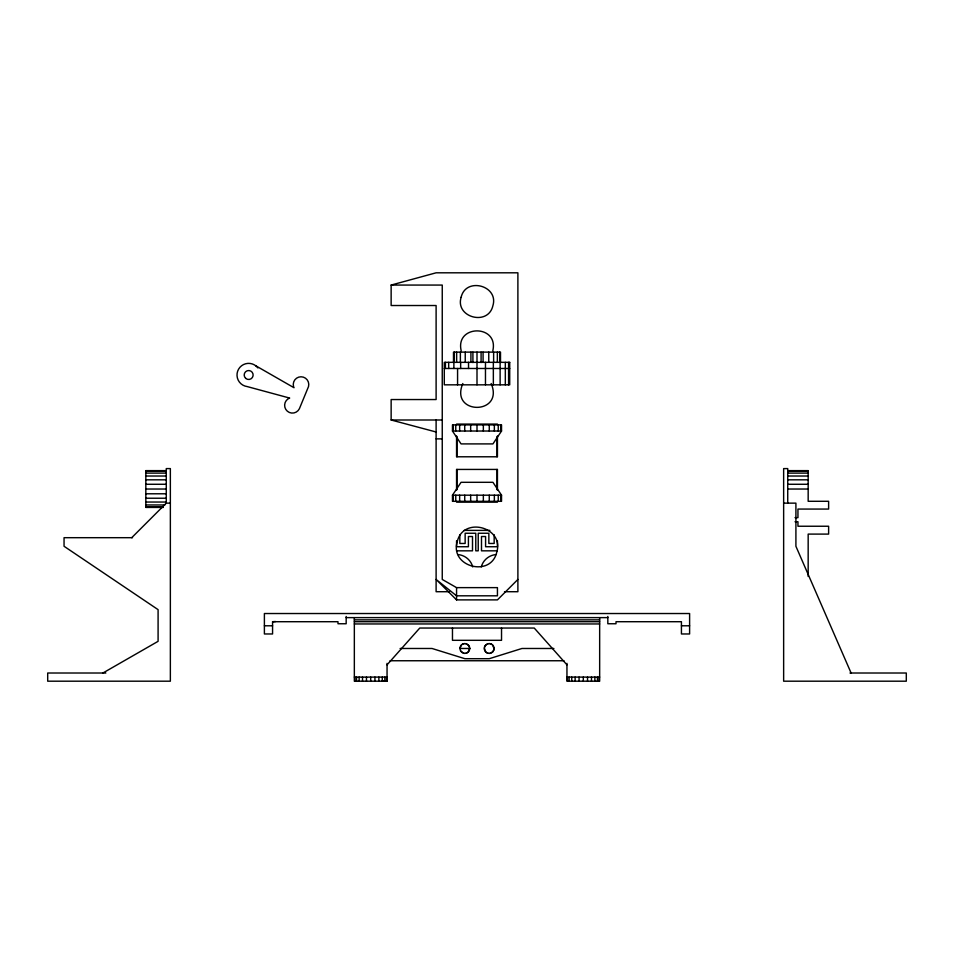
<?xml version="1.0" encoding="UTF-8"?>
<svg xmlns="http://www.w3.org/2000/svg" width="954" height="954" viewBox="0 0 954 954"><rect width="100%" height="100%" fill="white"/><g stroke="black" fill="none" stroke-linecap="round" stroke-linejoin="round"><path stroke-width="1.43" d="M492.801 350.833C499.061 324.253 454.939 324.253 461.199 350.833M469.642 648.481L468.199 651.952M462.833 383.508C449.346 415.3 504.654 415.3 491.167 383.508M481.245 566.938L481.293 566.819A16.767 16.767 0 0 1 495.985 554.572M484.37 647.217L485.634 645.011L487.995 643.747M494.005 649.757L492.729 651.952L490.38 653.228M452.47 495.186L461.056 482.307L492.944 482.307L501.53 495.186L501.53 501.315L452.47 501.315L452.47 495.186L501.53 495.186M501.53 431.029L492.944 443.908L461.056 443.908L452.47 431.029L452.47 424.9L501.53 424.9L501.53 431.029L452.47 431.029M461.426 645.011L459.983 648.481L469.928 648.481M387.05 664.843L419.76 628.042L534.24 628.042L566.95 664.843M131.724 537.686L166.27 503.14L166.27 468.593L170.361 468.593L170.361 681.192L47.7 681.192L47.7 673.011L105.846 673.011M517.891 579.448L497.439 599.887L456.561 599.887L436.109 579.448L456.561 595.809L497.439 595.809L497.439 587.628L456.561 587.628L442.251 579.448L442.251 285.067L391.14 285.067L391.14 305.518L436.109 305.518L436.109 399.547L391.14 399.547L391.14 419.998L436.109 431.995M462.44 644.236C458.922 645.786 459.279 651.01 462.44 652.739M467.186 652.739C470.704 651.188 470.346 645.965 467.186 644.236M486.814 644.236C483.654 645.965 483.296 651.188 486.814 652.739M491.56 652.739C494.721 651.01 495.078 645.786 491.56 644.236M102.901 673.011L158.09 641.326L158.09 609.642L64.049 546.272L64.049 537.686L132.499 537.686M462.285 644.236L463.62 643.747M466.005 653.228L467.341 652.739M391.14 285.067L436.109 272.808L517.891 272.808L517.891 591.718L504.499 591.718M463.465 643.747L464.896 643.58M487.84 643.747L489.271 643.58M464.729 653.395L466.16 653.228M489.104 653.395L490.535 653.228M607.829 616.451L607.829 623.749L616.01 623.749L616.01 621.71L681.43 621.71L681.43 633.969L689.611 633.969L689.611 613.529L264.389 613.529L264.389 633.969L272.57 633.969L272.57 621.71L275.539 621.519M444.29 368.482L509.71 368.482M391.14 419.998L442.251 419.998M456.561 424.089L497.439 424.089M436.109 438.876L442.251 438.876M166.27 470.632L145.831 470.632L145.831 507.433L163.349 507.433M787.73 470.632L808.169 470.632L808.169 501.291L828.621 501.291L828.621 509.066L797.949 509.066L797.949 517.652L795.028 517.652M145.831 471.264L166.27 471.264M787.73 471.264L808.169 471.264M145.831 473.101L166.27 473.101M787.73 473.101L808.169 473.101M145.831 476.022L166.27 476.022M787.73 476.022L808.169 476.022M145.831 479.826L166.27 479.826M787.73 479.826L808.169 479.826M145.831 484.274L166.27 484.274M787.73 484.274L808.169 484.274M145.831 489.032L166.27 489.032M787.73 489.032L808.169 489.032M145.831 493.79L166.27 493.79M145.831 498.226L166.27 498.226M145.831 502.042L166.27 502.042M456.561 502.138L497.439 502.138M166.27 503.14L170.361 503.14M783.639 503.14L795.91 503.14L795.91 546.272L851.099 673.011M145.831 504.964L164.803 504.964M145.831 506.801L163.349 506.801M795.028 521.743L797.949 521.743L797.949 526.238L828.621 526.238L828.621 534.097L808.169 534.097L808.169 576.431M464.121 530.388L489.879 530.388M456.763 550.828L472.504 550.828L472.504 536.518L468.414 536.518L468.414 546.737L456.561 546.737L456.561 540.799M497.237 550.828L481.496 550.828L481.496 536.518L485.586 536.518L485.586 546.737L497.439 546.737L497.439 540.799M449.501 591.718L436.109 591.718L436.109 419.998M346.171 617.62L607.829 617.62M354.339 619.861L599.661 619.861M272.57 621.71L337.99 621.71L337.99 623.749L346.171 623.749L346.171 616.451M354.339 621.71L599.661 621.71M354.339 623.952L599.661 623.952M264.389 625.788L272.57 625.788M681.43 625.788L689.611 625.788M400.108 648.481L432.031 648.481L464.896 658.701L489.271 658.701L521.969 648.481L553.892 648.481M390.019 660.752L563.981 660.752M849.978 673.011L906.3 673.011L906.3 681.192L783.639 681.192L783.639 468.593L787.73 468.593L787.73 503.342M354.339 677.101L387.05 677.101M566.95 677.101L599.661 677.101M387.05 663.352L387.05 681.192L354.339 681.192L354.339 617.62M382.781 680.655L387.05 681.192M489.104 643.58L490.535 643.747M464.729 643.58L466.16 643.747M487.84 653.228L489.271 653.395M463.465 653.228L464.896 653.395M490.38 643.747L491.715 644.236M466.005 643.747L468.366 645.011L469.63 647.217M486.659 652.739L487.995 653.228M463.62 653.228L460.484 650.938M255.755 365.764L293.999 387.718L293.51 386.537A7.763 7.763 0 0 1 301.035 376.782A7.763 7.763 0 0 1 308.512 386.573L299.389 408.717A7.763 7.763 0 0 1 287.309 411.186A7.763 7.763 0 0 1 288.048 398.879L289.67 398.068L247.134 386.561A11.651 11.651 0 0 1 238.572 369.174A11.651 11.651 0 0 1 257.902 367.922M492.574 645.011L494.017 648.481M485.801 651.952L484.358 648.481M599.661 617.62L599.661 681.192L566.95 681.192L566.95 663.352M599.1 677.101L599.1 681.192M597.466 677.101L597.466 681.192M594.867 677.101L594.867 681.192M591.48 677.101L591.48 681.192M587.533 677.101L587.533 681.192M583.299 677.101L583.299 681.192M579.066 677.101L579.066 681.192M575.131 677.101L575.131 681.192M571.744 677.101L571.744 681.192M569.144 677.101L569.144 681.192M567.511 677.101L567.511 681.192M508.589 362.341L508.589 384.832M505.322 362.341L505.322 384.832M501.53 628.042L501.53 640.313L452.47 640.313L452.47 628.042M500.695 424.9L500.695 431.029M500.695 495.186L500.695 501.315M500.504 362.341L500.504 352.121L453.496 352.121L453.496 362.341M500.123 362.341L500.123 384.832M499.705 352.121L499.705 362.341M498.25 424.9L498.25 431.029M498.25 495.186L498.25 501.315M497.439 435.978L497.439 456.787L456.561 456.787L456.561 435.978M497.439 490.237L497.439 469.428L456.561 469.428L456.561 490.237M497.356 352.121L497.356 362.341M497.034 436.753L497.034 456.787M497.034 469.428L497.034 489.462M494.351 424.9L494.351 431.029M494.351 495.186L494.351 501.315M494.172 534.753L494.172 543.47L488.853 543.47L488.853 533.25L478.228 533.25L478.228 550.828L475.772 550.828L475.772 533.25L465.147 533.25L465.147 543.47L459.828 543.47L459.828 534.753M493.623 352.121L493.623 362.341M493.349 362.341L493.349 384.832M489.271 424.9L489.271 431.029M489.271 495.186L489.271 501.315M488.758 352.121L488.758 362.341M485.467 362.341L485.467 384.832M483.344 424.9L483.344 431.029M483.344 495.186L483.344 501.315M483.082 352.121L483.082 362.341M481.09 352.121L481.09 362.532M477 352.121L477 384.832M477 424.9L477 431.029M477 495.186L477 501.315M472.91 352.121L472.91 362.532M470.918 352.121L470.918 362.341M470.656 424.9L470.656 431.029M470.656 495.186L470.656 501.315M468.533 362.341L468.533 368.482M465.242 352.121L465.242 362.341M464.729 424.9L464.729 431.029M464.729 495.186L464.729 501.315M460.651 362.341L460.651 368.482M460.377 352.121L460.377 362.341M459.649 424.9L459.649 431.029M459.649 495.186L459.649 501.315M457.574 368.482L457.574 384.832M456.966 436.753L456.966 456.787M456.966 469.428L456.966 489.462M456.644 352.121L456.644 362.341M456.561 587.628L456.561 599.887M455.75 424.9L455.75 431.029M455.75 495.186L455.75 501.315M454.295 352.121L454.295 362.341M453.877 362.341L453.877 368.482M453.305 424.9L453.305 431.029M453.305 495.186L453.305 501.315M448.678 362.341L448.678 368.482M445.411 362.341L445.411 368.482M386.489 677.101L386.489 681.192M384.856 677.101L384.856 681.192M382.256 677.101L382.256 681.192M378.869 677.101L378.869 681.192M374.934 677.101L374.934 681.192M370.701 677.101L370.701 681.192M366.467 677.101L366.467 681.192M362.52 677.101L362.52 681.192M359.133 677.101L359.133 681.192M356.534 677.101L356.534 681.192M354.9 677.101L354.9 681.192M458.015 554.572A16.767 16.767 0 0 1 472.755 566.938M461.128 297.278C454.891 317.455 488.186 326.375 492.872 305.781C499.109 285.604 465.814 276.672 461.128 297.278M457.252 541.657C449.501 566.759 490.905 577.862 496.748 552.235C504.499 527.133 463.095 516.031 457.252 541.657M509.71 362.341L444.29 362.341L444.29 384.832L509.71 384.832L509.71 362.341M245.738 378.404A4.484 4.484 0 0 0 253.06 375.84A4.484 4.484 0 0 0 247.169 370.784A4.484 4.484 0 0 0 245.738 378.404"/></g></svg>
